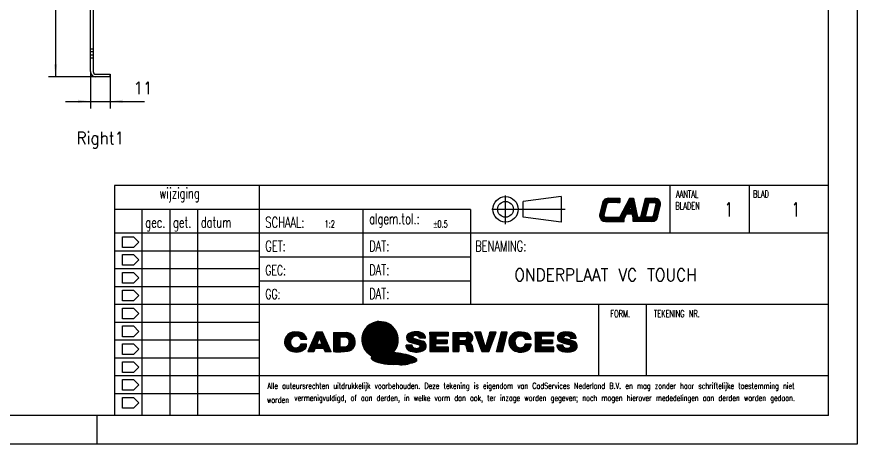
# Model space of a CAD drawing. Header units: millimetres. Extents: x 0 to 426, y 0 to 302.
# Drawn here: x 190.6 to 426, y 0 to 119.7 of the extents above; entities that cross this region are included whole.
import ezdxf

# ---------------------------------------------------------------- set-up
doc = ezdxf.new("R2010")
doc.units = ezdxf.units.MM
doc.linetypes.add('DASHED', pattern=[15, 7, -8])
for name, color, linetype in [('1', 7, 'Continuous'), ('KADER', 7, 'Continuous'), ('Line', 7, 'Continuous')]:
    doc.layers.add(name, color=color, linetype=linetype)
doc.styles.add('CONVERTER_11', font='txt.shx', dxfattribs={"width": 0.9})
doc.styles.add('CONVERTER_12', font='txt.shx', dxfattribs={"width": 0.675})
doc.dimstyles.new('ME10_DIM_11', dxfattribs={"dimtxt": 7, "dimasz": 7, "dimexe": 4, "dimexo": 0, "dimgap": 4, "dimtad": 1, "dimdsep": 46, "dimtxsty": 'CONVERTER_11', "dimsah": 1, "dimcen": 0.09, "dimclrd": 250, "dimclre": 250, "dimclrt": 5, "dimadec": 0, "dimazin": 0, "dimtfac": 1, "dimtdec": 4, "dimtix": 1, "dimtmove": 0, "dimatfit": 3, "dimfxl": 1, "dimtolj": 1, "dimtzin": 0, "dimarcsym": 0})
doc.dimstyles.new('ME10_DIM_12', dxfattribs={"dimtxt": 7, "dimasz": 7, "dimexe": 4, "dimexo": 0, "dimgap": 4, "dimtad": 1, "dimdec": 1, "dimdsep": 46, "dimtxsty": 'CONVERTER_11', "dimsah": 1, "dimcen": 0.09, "dimclrd": 250, "dimclre": 250, "dimclrt": 5, "dimadec": 0, "dimazin": 0, "dimtfac": 1, "dimtdec": 4, "dimtix": 1, "dimtmove": 0, "dimatfit": 3, "dimfxl": 1, "dimtolj": 1, "dimtzin": 0, "dimarcsym": 0})
doc.dimstyles.new('ME10_DIM_13', dxfattribs={"dimtxt": 7, "dimasz": 7, "dimexe": 4, "dimexo": 0, "dimgap": 4, "dimtad": 1, "dimdec": 1, "dimdsep": 46, "dimtxsty": 'CONVERTER_11', "dimsah": 1, "dimcen": 0.09, "dimclrd": 250, "dimclre": 250, "dimclrt": 5, "dimadec": 0, "dimazin": 0, "dimtfac": 1, "dimtdec": 4, "dimtix": 1, "dimtmove": 0, "dimatfit": 3, "dimfxl": 1, "dimtolj": 1, "dimtzin": 0, "dimarcsym": 0})
pattern_1 = [(45, (258.5479999999999, 21.13509292946159), (-0.0141421356237309, 0), [])]

# ---------------------------------------------------------------- blocks, each defined once
blk = doc.blocks.new('plaat_onder_1__2', base_point=(422.52518500899, 205.7262788431922))
at = {"color": 7, "linetype": 'Continuous'}
for p, q in [((424.02518500899, 410.8494541630275), (422.5251850089902, 410.849454163028)), ((422.52518500899, 359.3494541630276), (422.5251850089902, 410.849454163028)), ((424.02518500899, 410.8494541630275), (424.02518500899, 359.3494541630276)), ((422.52518500899, 357.8494541630275), (422.52518500899, 359.3494541630276)), ((422.52518500899, 355.8494541630276), (422.52518500899, 357.8494541630275)), ((424.02518500899, 359.3494541630276), (424.02518500899, 357.8494541630276)), ((424.02518500899, 357.8494541630276), (424.02518500899, 355.8494541630276)), ((422.52518500899, 354.3494541630276), (422.52518500899, 355.8494541630276)), ((422.52518500899, 290.3494541630275), (422.52518500899, 354.3494541630276)), ((424.02518500899, 355.8494541630276), (424.02518500899, 354.3494541630276)), ((424.02518500899, 354.3494541630276), (424.02518500899, 290.3494541630275)), ((422.52518500899, 288.8494541630276), (422.52518500899, 290.3494541630275)), ((422.52518500899, 286.8494541630276), (422.52518500899, 288.8494541630276)), ((424.02518500899, 290.3494541630275), (424.02518500899, 288.8494541630276)), ((424.02518500899, 288.8494541630276), (424.02518500899, 286.8494541630276)), ((422.52518500899, 285.3494541630275), (422.52518500899, 286.8494541630276)), ((422.52518500899, 221.3494541630276), (422.52518500899, 285.3494541630275)), ((424.02518500899, 286.8494541630276), (424.02518500899, 285.3494541630275)), ((424.02518500899, 285.3494541630275), (424.02518500899, 221.3494541630276)), ((422.5251850089901, 219.8494541630276), (422.52518500899, 221.3494541630276)), ((424.02518500899, 221.3494541630276), (424.02518500899, 219.8494541630276)), ((422.52518500899, 217.8494541630276), (422.5251850089901, 219.8494541630276)), ((422.52518500899, 216.3494541630276), (422.52518500899, 217.8494541630276)), ((424.02518500899, 219.8494541630276), (424.02518500899, 217.8494541630275)), ((424.02518500899, 217.8494541630275), (424.02518500899, 216.3494541630276)), ((422.5251850089901, 208.7262788431921), (422.52518500899, 216.3494541630276)), ((424.02518500899, 216.3494541630276), (424.02518500899, 208.7262788431922)), ((425.52518500899, 207.2262788431922), (433.525185008987, 207.2262788431922)), ((433.525185008987, 205.7262788431922), (433.525185008987, 207.2262788431922)), ((433.525185008987, 205.7262788431922), (425.52518500899, 205.7262788431922))]:
    blk.add_line(p, q, dxfattribs=at)
at = {"color": 1, "linetype": 'DASHED'}
for p, q in [((424.02518500899, 359.3494541630276), (422.52518500899, 359.3494541630276)), ((424.02518500899, 357.8494541630276), (422.52518500899, 357.8494541630275)), ((424.02518500899, 355.8494541630276), (422.52518500899, 355.8494541630276)), ((422.52518500899, 354.3494541630276), (424.02518500899, 354.3494541630276)), ((424.02518500899, 290.3494541630275), (422.52518500899, 290.3494541630275)), ((424.02518500899, 288.8494541630276), (422.52518500899, 288.8494541630276)), ((424.02518500899, 286.8494541630276), (422.52518500899, 286.8494541630276)), ((422.52518500899, 285.3494541630275), (424.02518500899, 285.3494541630275)), ((424.02518500899, 221.3494541630276), (422.52518500899, 221.3494541630276)), ((424.02518500899, 219.8494541630276), (422.5251850089901, 219.8494541630276)), ((424.02518500899, 217.8494541630275), (422.52518500899, 217.8494541630276)), ((422.52518500899, 216.3494541630276), (424.02518500899, 216.3494541630276))]:
    blk.add_line(p, q, dxfattribs=at)
at = {"color": 7, "linetype": 'Continuous'}
for radius, start in [(2.999999999999886, 180.0000000000022), (1.5, 180)]:
    blk.add_arc((425.52518500899, 208.7262788431922), radius, start, 270, dxfattribs=at)
blk = doc.blocks.new('*D14')
at = {"layer": '1', "color": 250, "linetype": 'Continuous'}
for p, q in [((422.5251850089901, 410.849454163028), (422.5251850089901, 424.709923002792)), ((424.02518500899, 410.8494541630275), (424.02518500899, 424.709923002792)), ((408.5251850089901, 420.709923002792), (422.5251850089901, 420.709923002792)), ((422.5251850089901, 420.709923002792), (424.02518500899, 420.709923002792)), ((424.02518500899, 420.709923002792), (443.849194710484, 420.709923002792))]:
    blk.add_line(p, q, dxfattribs=at)
at = {"layer": '1', "color": 250}
for points in [[(415.5251850089901, 419.7883555196802), (415.5251850089901, 421.6314904859037), (422.5251850089901, 420.709923002792)], [(431.02518500899, 421.6314904859037), (431.02518500899, 419.7883555196802), (424.02518500899, 420.709923002792)]]:
    blk.add_solid(points, dxfattribs=at)
at = {"layer": '1', "color": 5, "insert": (433.174194710484, 424.709923002792), "char_height": 7, "attachment_point": 7, "rotation": 0.00013888888888888892, "line_spacing_factor": 0.60024009603842, "style": 'CONVERTER_11'}
blk.add_mtext('1.5', dxfattribs=at)
blk = doc.blocks.new('*D15')
at = {"layer": '1', "color": 250, "linetype": 'Continuous'}
for p, q in [((422.5251850089901, 208.7262788431921), (422.5251850089901, 188.0481979155628)), ((433.525185008987, 207.2262788431922), (433.525185008987, 188.0481979155628)), ((408.5251850089901, 192.0481979155628), (422.5251850089901, 192.0481979155628)), ((422.5251850089901, 192.0481979155628), (433.525185008987, 192.0481979155628)), ((433.525185008987, 192.0481979155628), (452.825747974356, 192.0481979155628))]:
    blk.add_line(p, q, dxfattribs=at)
at = {"layer": '1', "color": 250}
for points in [[(415.5251850089901, 191.126630432451), (415.5251850089901, 192.9697653986746), (422.5251850089901, 192.0481979155628)], [(440.525185008987, 192.9697653986746), (440.525185008987, 191.126630432451), (433.525185008987, 192.0481979155628)]]:
    blk.add_solid(points, dxfattribs=at)
at = {"layer": '1', "color": 5, "insert": (446.525747974356, 196.0481979155628), "char_height": 7, "attachment_point": 7, "rotation": 0.00013888888888888892, "line_spacing_factor": 0.60024009603842, "style": 'CONVERTER_11'}
blk.add_mtext('11', dxfattribs=at)
blk = doc.blocks.new('*D16')
at = {"layer": '1', "color": 250, "linetype": 'Continuous'}
for p, q in [((422.5251850089901, 410.849454163028), (398.930041386612, 410.849454163028)), ((402.930041386612, 410.849454163028), (402.930041386612, 205.7262788431922)), ((425.52518500899, 205.7262788431922), (398.930041386612, 205.7262788431922))]:
    blk.add_line(p, q, dxfattribs=at)
at = {"layer": '1', "color": 250}
for points in [[(403.8516088697237, 403.849454163028), (402.0084739035003, 403.849454163028), (402.930041386612, 410.849454163028)], [(402.0084739035003, 212.7262788431922), (403.8516088697237, 212.7262788431922), (402.930041386612, 205.7262788431922)]]:
    blk.add_solid(points, dxfattribs=at)
at = {"layer": '1', "color": 5, "insert": (398.930041386612, 296.6503665031101), "char_height": 7, "attachment_point": 7, "rotation": 90, "line_spacing_factor": 0.60024009603842, "style": 'CONVERTER_11'}
blk.add_mtext('205.1', dxfattribs=at)
blk = doc.blocks.new('CSN_TitleBlock', base_point=(418, 8))
at = {"layer": '1', "linetype": 'Continuous'}
h = blk.add_hatch(dxfattribs=at)
h.set_pattern_fill('CUSTOM0', color=3, scale=0.01, angle=45, pattern_type=2)
h.set_pattern_definition([(45, (-759, 0), (-0.0141421356237309, 0), [])])
edge = h.paths.add_edge_path()
edge.add_line((366.7205640000001, 68.87855300000012), (365.397889, 63.58785500000002))
edge.add_line((365.397889, 63.58785500000002), (364.4302330000002, 63.58785500000002))
edge.add_line((364.4302330000002, 63.58785500000002), (363.3185299999999, 68.87855300000012))
edge.add_line((363.3185299999999, 68.87855300000012), (362.2861219999999, 68.87855300000012))
edge.add_line((362.2861219999999, 68.87855300000012), (359.546512, 63.58785500000002))
edge.add_line((359.546512, 63.58785500000002), (355.4767439999999, 63.58785500000002))
edge.add_arc((355.4767439999999, 63.99483200000012), 0.4069770000000972, 180, 270, ccw=False)
edge.add_line((355.0697669999998, 63.99483200000012), (355.883721, 67.2506460000001))
edge.add_arc((356.2906980000001, 67.2506460000001), 0.4069769999998982, 90, 180, ccw=False)
edge.add_line((356.2906980000001, 67.657623), (359.546512, 67.657623))
edge.add_line((359.546512, 67.657623), (359.546512, 68.87855300000012))
edge.add_line((359.546512, 68.87855300000012), (356.2906980000001, 68.87855300000012))
edge.add_arc((356.2906980000001, 67.2506460000001), 1.627907000000022, 90, 172.9685205498169)
edge.add_line((354.6750344163042, 67.4499256652185), (353.8851803213488, 64.29050828525553))
edge.add_arc((355.0697669999998, 63.99483200000012), 1.220929999999923, 165.985171642839, 180)
edge.add_arc((355.4767439999999, 63.99483200000012), 1.627906999999993, 180, 270)
edge.add_line((355.4767439999999, 62.36692500000001), (360.767442, 62.36692500000001))
edge.add_line((360.767442, 62.36692500000001), (360.767442, 63.2904970000001))
edge.add_line((360.767442, 63.2904970000001), (361.3428969999999, 64.4018090000001))
edge.add_line((361.3428969999999, 64.4018090000001), (363.0116090000003, 64.4018090000001))
edge.add_line((363.0116090000003, 64.4018090000001), (363.2093019999999, 63.46096700000001))
edge.add_line((363.2093019999999, 63.46096700000001), (363.2093019999999, 62.36692500000001))
edge.add_line((363.2093019999999, 62.36692500000001), (368.5000000000001, 62.36692500000001))
edge.add_arc((368.5000000000001, 63.99483200000012), 1.627907000000114, 270, 360)
edge.add_line((370.1279069999999, 63.99483200000012), (370.94186, 67.2506460000001))
edge.add_arc((369.313953, 67.2506460000001), 1.627906999999993, 0, 90)
edge.add_line((369.313953, 68.87855300000012), (366.7205640000001, 68.87855300000012))
edge = h.paths.add_edge_path(flags=16)
edge.add_line((369.313953, 67.657623), (367.6738370000002, 67.657623))
edge.add_line((367.6738370000002, 67.657623), (366.6563950000001, 63.58785500000002))
edge.add_line((366.6563950000001, 63.58785500000002), (368.5000000000001, 63.58785500000002))
edge.add_arc((368.5000000000001, 63.99483200000012), 0.4069770000001043, 270, 360)
edge.add_line((368.906977, 63.99483200000012), (369.7209300000001, 67.2506460000001))
edge.add_arc((369.313953, 67.2506460000001), 0.4069770000000972, 0, 90)
h.paths.add_polyline_path([(361.9751149999999, 65.62273900000002), (362.5299260000001, 66.69418200000013), (362.7550619999998, 65.62273900000002)], flags=16)
h = blk.add_hatch(dxfattribs=at)
h.set_pattern_fill('CUSTOM9', color=3, scale=0.01, angle=45, pattern_type=2)
h.set_pattern_definition(pattern_1)
edge = h.paths.add_edge_path()
edge.add_arc((292.5471032716993, 28.84657842174341), 5.568030452341604, 95.61439806588828, 132.9081836390698)
edge.add_arc((292.3825941910238, 29.28906024163085), 5.135116979741069, 134.9254433068171, 223.6148705651411)
edge.add_line((288.6648061985287, 25.74681817784098), (289.9449661985287, 24.78669817784098))
edge.add_line((289.9449661985287, 24.78669817784098), (289.9906861985287, 24.78669817784098))
edge.add_line((289.9906861985287, 24.78669817784098), (290.0821261985287, 24.74097817784098))
edge.add_line((290.0821261985287, 24.74097817784098), (289.8535261985287, 23.96373817784097))
edge.add_line((289.8535261985287, 23.96373817784097), (290.3107261985287, 23.50653817784097))
edge.add_arc((295.9234648967536, 36.70622681689427), 14.34345202043442, 246.9639531872385, 274.6139937311253)
edge.add_arc((298.4757627218933, 29.01212348625212), 6.749338254038089, 258.0415663055611, 292.4660391969522)
edge.add_arc((300.9942289571492, 25.38972921232373), 2.615415444811243, 271.3298109161947, 309.423059511476)
edge.add_line((302.6551261985287, 23.36937817784098), (302.6551261985287, 23.73513817784097))
edge.add_line((302.6551261985287, 23.73513817784097), (301.7407261985287, 24.42093817784097))
edge.add_arc((295.4140685724161, 8.336655744606686), 17.28382880354054, 68.52809735803741, 87.97193549841023)
edge.add_line((296.0257261985287, 25.60965817784097), (296.9401261985287, 27.02697817784098))
edge.add_arc((292.3803326129742, 29.25678149684357), 5.075799482278499, 333.9407152043585, 437.127550778937)
edge.add_line((293.5111261985287, 34.20501817784098), (292.0023661985288, 34.38789817784097))
h.paths.add_polyline_path([(289.8535261985287, 32.37621817784098), (289.7620861985287, 32.19333817784098), (289.9906861985287, 32.05617817784098)], flags=16)
h.paths.add_polyline_path([(289.5792061985287, 32.19333817784098), (289.4877661985287, 32.01045817784097), (289.6249261985287, 32.01045817784097), (289.6706461985287, 32.05617817784098)], flags=16)
h = blk.add_hatch(dxfattribs=at)
h.set_pattern_fill('CUSTOM12', color=3, scale=0.01, angle=45, pattern_type=2)
h.set_pattern_definition(pattern_1)
edge = h.paths.add_edge_path()
edge.add_arc((268.5353659632344, 28.55268147195862), 2.914113578946284, 93.34907214848451, 197.6924964792623)
edge.add_line((265.7590861985287, 27.66705817784097), (266.3077261985287, 26.79837817784098))
edge.add_arc((268.9127338114319, 29.6676768875184), 3.875427685899983, 227.7640060627314, 296.6518377808322)
edge.add_line((270.6511261985287, 26.20401817784098), (271.4283661985287, 26.84409817784097))
edge.add_arc((270.1253461985287, 27.89565817784098), 1.674407224661919, 321.0958615445957, 364.6986805172994)
edge.add_line((271.7941261985287, 28.03281817784098), (270.1482061985287, 28.03281817784098))
edge.add_line((270.1482061985287, 28.03281817784098), (269.8738861985287, 27.43845817784098))
edge.add_arc((268.7997730441664, 28.45304327851211), 1.477532400618856, 192.8572705729642, 316.6324920209164, ccw=False)
edge.add_line((267.3592861985287, 28.12425817784097), (267.3592861985287, 29.17581817784098))
edge.add_arc((268.8753865655014, 28.66975230628137), 1.598331313930575, 53.40827151644481, 161.5412769960751, ccw=False)
edge.add_line((269.8281661985287, 29.95305817784098), (270.1482061985287, 29.40441817784097))
edge.add_line((270.1482061985287, 29.40441817784097), (271.8398461985287, 29.40441817784097))
edge.add_arc((269.5184792076474, 29.02900000154919), 2.351527910411347, 9.186501230935498, 84.67467365140236)
edge.add_line((269.7367261985287, 31.37037817784098), (268.3651261985287, 31.46181817784098))
h = blk.add_hatch(dxfattribs=at)
h.set_pattern_fill('CUSTOM11', color=3, scale=0.01, angle=45, pattern_type=2)
h.set_pattern_definition(pattern_1)
h.paths.add_polyline_path([(274.5373261985287, 31.37037817784098), (272.1141661985287, 25.92969817784098), (273.8058061985287, 25.92969817784098), (274.2172861985287, 26.88981817784098), (276.5032861985287, 26.84409817784097), (276.9147661985287, 26.06685817784097), (276.9147661985287, 25.92969817784098), (278.6064061985287, 25.92969817784098), (278.6978461985287, 25.88397817784098), (276.2289661985287, 31.37037817784098)])
h.paths.add_polyline_path([(275.3602861985287, 29.77017817784098), (276.0460861985287, 27.94137817784097), (274.6744861985287, 27.94137817784097)], flags=16)
h = blk.add_hatch(dxfattribs=at)
h.set_pattern_fill('CUSTOM10', color=3, scale=0.01, angle=45, pattern_type=2)
h.set_pattern_definition(pattern_1)
edge = h.paths.add_edge_path()
edge.add_arc((282.9437168535504, 28.46516167129079), 2.434383660099397, 279.8767768413668, 356.27813395746534, ccw=False)
edge.add_arc((280.5723661985287, 48.79731817784067), 22.90091453584302, 266.9100579802286, 276.99496011856866, ccw=False)
edge.add_line((279.3379261985287, 25.92969817784098), (279.3379261985287, 31.32465817784097))
edge.add_line((279.3379261985287, 31.32465817784097), (282.9040861985287, 31.32465817784097))
edge.add_arc((282.694427341386, 28.63436274926955), 2.698452580530125, -6.965044760181627, 85.54385848518518, ccw=False)
edge = h.paths.add_edge_path(flags=16)
edge.add_arc((282.2673515643825, 28.62048744613364), 1.481344134091476, 280.5401698526711, 434.0072081595167)
edge.add_line((282.6754861985287, 30.04449817784097), (281.0752861985287, 30.04449817784097))
edge.add_line((281.0752861985287, 30.04449817784097), (281.0752861985287, 27.16413817784098))
edge.add_line((281.0752861985287, 27.16413817784098), (282.5383261985287, 27.16413817784098))
h = blk.add_hatch(dxfattribs=at)
h.set_pattern_fill('CUSTOM8', color=3, scale=0.01, angle=45, pattern_type=2)
h.set_pattern_definition(pattern_1)
edge = h.paths.add_edge_path()
edge.add_arc((302.4009767867641, 30.37395111901749), 4.585910387149114, 249.9178528475706, 299.60943053387894, ccw=False)
edge.add_arc((301.1103177369903, 27.52989817784097), 1.490348024965255, 171.176740973687, 259.0148926003635, ccw=False)
edge.add_line((299.6376061985287, 27.75849817784097), (301.3292461985287, 27.75849817784097))
edge.add_line((301.3292461985287, 27.75849817784097), (301.3292461985287, 27.57561817784098))
edge.add_arc((302.2172692754519, 27.79753602399482), 0.9153319155309939, 194.0309041911242, 277.3953418544567)
edge.add_arc((302.7026046600671, 27.72596663937945), 0.9133532007414316, 246.2727186514383, 341.6522592977296)
edge.add_line((303.5695261985287, 27.43845817784098), (303.3409261985287, 27.80421817784098))
edge.add_line((303.3409261985287, 27.80421817784098), (300.4605661985287, 28.67289817784097))
edge.add_arc((301.1221614926462, 29.83741347195862), 1.339329759033774, 143.2451539656261, 240.3978227156084, ccw=False)
edge.add_arc((302.0243980167106, 28.68588681420462), 2.777760595557605, 92.07944982307401, 135.3258420788829, ccw=False)
edge.add_arc((302.498200033115, 27.97111336581095), 3.537679770623, 57.624884160986426, 99.34745347004252, ccw=False)
edge.add_arc((303.7066861985287, 29.77017817784098), 1.372361788450959, -1.9091524329962226, 60.01836063115229, ccw=False)
edge.add_line((305.0782861985288, 29.72445817784098), (303.3866461985287, 29.72445817784098))
edge.add_arc((302.5879042183308, 29.54995263328653), 0.8175823726149768, 12.32407634129569, 94.90722002704005)
edge.add_arc((302.2019109691707, 29.70201762738223), 0.7340465842060996, 64.49653825692666, 160.0015090574733)
edge.add_line((301.5121261985287, 29.95305817784098), (301.6035661985287, 29.67873817784098))
edge.add_line((301.6035661985287, 29.67873817784098), (304.4382061985288, 28.85577817784098))
edge.add_arc((303.8823816271002, 27.5592896064124), 1.410611062642287, -56.214280176387206, 66.79444258712482, ccw=False)
h = blk.add_hatch(dxfattribs=at)
h.set_pattern_fill('CUSTOM7', color=3, scale=0.01, angle=45, pattern_type=2)
h.set_pattern_definition(pattern_1)
h.paths.add_polyline_path([(311.4790861985287, 30.22737817784098), (307.9586461985288, 30.22737817784098), (307.9586461985288, 29.26725817784099), (311.1590461985288, 29.26725817784099), (311.1590461985288, 28.16997817784097), (307.9586461985288, 28.16997817784097), (307.9586461985288, 27.16413817784099), (311.5705261985287, 27.16413817784099), (311.5705261985287, 25.92969817784099), (306.2670061985288, 25.92969817784099), (306.2670061985288, 31.37037817784098), (311.4790861985287, 31.37037817784098)])
h = blk.add_hatch(dxfattribs=at)
h.set_pattern_fill('CUSTOM6', color=3, scale=0.01, angle=45, pattern_type=2)
h.set_pattern_definition(pattern_1)
edge = h.paths.add_edge_path()
edge.add_arc((316.9291979467804, 29.80774531070809), 1.407911857558303, -33.1108681204164, 29.531046903928086, ccw=False)
edge.add_line((318.1084861985287, 29.03865817784099), (317.4684061985287, 28.39857817784097))
edge.add_arc((317.0093324280368, 27.23871424341477), 1.24741054714823, -7.648104702604485, 68.40635672533739, ccw=False)
edge.add_line((318.2456461985288, 27.07269817784099), (318.4742461985288, 25.92969817784099))
edge.add_line((318.4742461985288, 25.92969817784099), (316.8283261985287, 25.92969817784099))
edge.add_line((316.8283261985287, 25.92969817784099), (316.8283261985287, 26.06685817784098))
edge.add_line((316.8283261985287, 26.06685817784098), (316.4625661985287, 27.52989817784099))
edge.add_line((316.4625661985287, 27.52989817784099), (315.9596461985288, 27.89565817784099))
edge.add_line((315.9596461985288, 27.89565817784099), (314.4051661985287, 27.89565817784099))
edge.add_line((314.4051661985287, 27.89565817784099), (314.4051661985287, 25.92969817784099))
edge.add_line((314.4051661985287, 25.92969817784099), (312.7135261985287, 25.92969817784099))
edge.add_line((312.7135261985287, 25.92969817784099), (312.7135261985287, 31.32465817784099))
edge.add_line((312.7135261985287, 31.32465817784099), (316.6911661985287, 31.32465817784099))
edge.add_arc((316.5409433413862, 29.34563532069815), 1.984716195303743, 35.62535297911552, 85.65913993531831, ccw=False)
edge = h.paths.add_edge_path(flags=16)
edge.add_arc((316.0186484910188, 29.59118347428368), 0.6033291489386422, 277.443246094852, 438.1515575816199)
edge.add_line((316.1425261985287, 30.18165817784099), (314.4051661985287, 30.18165817784099))
edge.add_line((314.4051661985287, 30.18165817784099), (314.4051661985287, 28.99293817784098))
edge.add_line((314.4051661985287, 28.99293817784098), (316.0968061985287, 28.99293817784098))
h = blk.add_hatch(dxfattribs=at)
h.set_pattern_fill('CUSTOM5', color=3, scale=0.01, angle=45, pattern_type=2)
h.set_pattern_definition(pattern_1)
h.paths.add_polyline_path([(320.5773661985287, 31.37037817784098), (318.8400061985287, 31.37037817784098), (320.7602461985288, 26.11257817784099), (320.8974061985287, 25.92969817784099), (322.8176461985288, 25.92969817784099), (324.8750461985288, 31.37037817784098), (323.0919661985287, 31.37037817784098), (323.0919661985287, 31.23321817784098), (321.9489661985287, 27.39273817784099), (321.8118061985287, 27.39273817784099)])
h = blk.add_hatch(dxfattribs=at)
h.set_pattern_fill('CUSTOM4', color=3, scale=0.01, angle=45, pattern_type=2)
h.set_pattern_definition(pattern_1)
h.paths.add_polyline_path([(327.9840061985286, 31.37037817784098), (326.2923661985287, 31.37037817784098), (324.9207661985287, 25.88397817784099), (325.0122061985287, 25.92969817784099), (326.6581261985287, 25.92969817784099)])
h = blk.add_hatch(dxfattribs=at)
h.set_pattern_fill('CUSTOM3', color=3, scale=0.01, angle=45, pattern_type=2)
h.set_pattern_definition(pattern_1)
edge = h.paths.add_edge_path()
edge.add_arc((331.2249098226899, 28.66921603018998), 2.79289586247593, 90.83095403078983, 258.7801881537425)
edge.add_arc((331.7942960898329, 29.11065475392794), 3.369989702229859, 250.7183771532187, 315.596708326815)
edge.add_line((334.2019261985287, 26.75265817784099), (334.6134061985286, 27.57561817784098))
edge.add_arc((333.0360661985287, 27.96423817784098), 1.624508227125864, 346.1593045083433, 362.4195092166564)
edge.add_line((334.6591261985287, 28.03281817784098), (332.9674861985287, 28.03281817784098))
edge.add_line((332.9674861985287, 28.03281817784098), (332.7388861985287, 27.43845817784099))
edge.add_arc((331.6627036284352, 28.47399481335499), 1.493487545199006, 186.4146379533616, 316.1026811562477, ccw=False)
edge.add_arc((331.700935872947, 28.71617268946889), 1.576362476492259, 44.23755884065548, 195.039208535637, ccw=False)
edge.add_line((332.8303261985287, 29.81589817784099), (332.9674861985287, 29.40441817784098))
edge.add_line((332.9674861985287, 29.40441817784098), (334.7048461985288, 29.40441817784098))
edge.add_arc((332.4598958759483, 29.08798333913131), 2.26714202422423, 8.023215562293501, 80.59623004198201)
edge.add_line((332.8303261985287, 31.32465817784099), (331.1844061985286, 31.46181817784098))
h = blk.add_hatch(dxfattribs=at)
h.set_pattern_fill('CUSTOM2', color=3, scale=0.01, angle=45, pattern_type=2)
h.set_pattern_definition(pattern_1)
h.paths.add_polyline_path([(340.9684861985287, 30.22737817784098), (337.4937661985288, 30.22737817784098), (337.4937661985288, 29.26725817784099), (340.6941661985288, 29.26725817784099), (340.6941661985288, 28.16997817784097), (337.4937661985288, 28.16997817784097), (337.4937661985288, 27.16413817784099), (341.0599261985287, 27.16413817784099), (341.0599261985287, 25.92969817784099), (335.8021261985287, 25.92969817784099), (335.8021261985287, 31.37037817784098), (340.9684861985287, 31.37037817784098)])
h = blk.add_hatch(dxfattribs=at)
h.set_pattern_fill('CUSTOM1', color=3, scale=0.01, angle=45, pattern_type=2)
h.set_pattern_definition(pattern_1)
edge = h.paths.add_edge_path()
edge.add_arc((344.1540580904203, 29.01950520486802), 2.442357985787931, 89.65214221785712, 141.2745479058858)
edge.add_arc((343.3097926501413, 29.8254846294539), 1.283440625840488, 145.7712310588359, 239.5895359248086)
edge.add_arc((349.1666536985288, 44.40057817784097), 16.97818510765691, 247.4661813929794, 257.8257693344956)
edge.add_line((345.5862061985287, 27.80421817784098), (345.8148061985286, 27.52989817784099))
edge.add_arc((345.1852572097646, 27.55738154862748), 0.6301486054285715, 260.68741513124024, 357.5003026412266, ccw=False)
edge.add_arc((344.6572288072244, 28.09245296044962), 1.232873357204038, 219.919910164667, 290.21725547905385, ccw=False)
edge.add_line((343.7116861985287, 27.30129817784099), (343.5745261985287, 27.75849817784099))
edge.add_line((343.5745261985287, 27.75849817784099), (341.8371661985288, 27.75849817784099))
edge.add_arc((343.7802661985288, 27.87279817784099), 1.946458861625403, 183.3664606634298, 257.1062559551141)
edge.add_arc((344.7292943642091, 30.98757462754515), 5.199559573476318, 254.5703570163297, 288.8492710719495)
edge.add_arc((346.1033247641581, 27.50740938217117), 1.472659755433982, 281.9864072437876, 412.3181830387615)
edge.add_arc((341.5992074065824, 16.79720488925039), 13.04755734571267, 65.5309541326293, 79.6636376046585)
edge.add_line((343.9402861985287, 29.63301817784098), (343.7574061985287, 30.04449817784099))
edge.add_line((343.7574061985287, 30.04449817784099), (343.9860061985286, 30.27309817784099))
edge.add_arc((344.5850634588028, 28.90024557510126), 1.497863101199826, 52.603039174647506, 113.5745065873131, ccw=False)
edge.add_line((345.4947661985287, 30.09021817784098), (345.6319261985287, 29.72445817784099))
edge.add_line((345.6319261985287, 29.72445817784099), (347.3235661985288, 29.72445817784099))
edge.add_arc((345.4199763513302, 29.49931240534525), 1.916858086878173, 6.745282340542334, 90.49768706769642)
edge.add_line((345.4033261985287, 31.41609817784099), (344.1688861985287, 31.46181817784098))
at = {"color": 3, "linetype": 'Continuous'}
blk.add_line((218.000222, 72.444444), (218.000222, 8), dxfattribs=at)
at = {"color": 2, "linetype": 'Continuous'}
for p, q in [((317.722222, 65.7711110000001), (218.000222, 65.7711110000001)), ((220.256634, 55.11111100000002), (220.256634, 58.11111100000011)), ((220.256634, 58.11111100000011), (223.2566339999997, 58.11111100000011)), ((223.2566339999997, 58.11111100000011), (224.756634, 56.61111100000002)), ((224.756634, 56.61111100000002), (223.2566339999997, 55.11111100000002)), ((223.2566339999997, 55.11111100000002), (220.256634, 55.11111100000002)), ((220.256634, 50.11111100000002), (220.256634, 53.11111100000002)), ((220.256634, 53.11111100000002), (223.2566339999997, 53.11111100000002)), ((223.2566339999997, 53.11111100000002), (224.756634, 51.61111100000002)), ((223.2566339999997, 50.11111100000002), (220.256634, 50.11111100000002)), ((224.756634, 51.61111100000002), (223.2566339999997, 50.11111100000002)), ((220.256634, 45.11111100000002), (220.256634, 48.11111100000002)), ((220.256634, 48.11111100000002), (223.2566339999997, 48.11111100000002)), ((223.2566339999997, 48.11111100000002), (224.756634, 46.61111100000002)), ((223.2566339999997, 45.11111100000002), (220.256634, 45.11111100000002)), ((224.756634, 46.61111100000002), (223.2566339999997, 45.11111100000002)), ((220.256634, 40.11111100000002), (220.256634, 43.11111100000002)), ((220.256634, 43.11111100000002), (223.2566339999997, 43.11111100000002)), ((223.2566339999997, 43.11111100000002), (224.756634, 41.61111100000002)), ((223.2566339999997, 40.11111100000002), (220.256634, 40.11111100000002)), ((224.756634, 41.61111100000002), (223.2566339999997, 40.11111100000002)), ((220.256634, 35.11111100000002), (220.256634, 38.11111100000002)), ((220.256634, 38.11111100000002), (223.2566339999997, 38.11111100000002)), ((223.2566339999997, 38.11111100000002), (224.756634, 36.61111100000002)), ((224.756634, 36.61111100000002), (223.2566339999997, 35.11111100000002)), ((223.2566339999997, 35.11111100000002), (220.256634, 35.11111100000002)), ((220.256634, 30.11111100000002), (220.256634, 33.11111100000002)), ((220.256634, 33.11111100000002), (223.2566339999997, 33.11111100000002)), ((223.2566339999997, 33.11111100000002), (224.756634, 31.61111100000002)), ((224.756634, 31.61111100000002), (223.2566339999997, 30.11111100000002)), ((223.2566339999997, 30.11111100000002), (220.256634, 30.11111100000002)), ((220.256634, 25.11111100000002), (220.256634, 28.11111100000002)), ((220.256634, 28.11111100000002), (223.2566339999997, 28.11111100000002)), ((223.2566339999997, 28.11111100000002), (224.756634, 26.61111100000002)), ((224.756634, 26.61111100000002), (223.2566339999997, 25.11111100000002)), ((223.2566339999997, 25.11111100000002), (220.256634, 25.11111100000002)), ((220.256634, 20.11111100000002), (220.256634, 23.11111100000002)), ((220.256634, 23.11111100000002), (223.2566339999997, 23.11111100000002)), ((223.2566339999997, 23.11111100000002), (224.756634, 21.61111100000002)), ((224.756634, 21.61111100000002), (223.2566339999997, 20.11111100000002)), ((223.2566339999997, 20.11111100000002), (220.256634, 20.11111100000002)), ((220.256634, 15.11111100000002), (220.256634, 18.11111100000002)), ((220.256634, 18.11111100000002), (223.2566339999997, 18.11111100000002)), ((223.2566339999997, 18.11111100000002), (224.756634, 16.61111100000002)), ((224.756634, 16.61111100000002), (223.2566339999997, 15.11111100000002)), ((223.2566339999997, 15.11111100000002), (220.256634, 15.11111100000002)), ((220.256634, 10.11111100000002), (220.256634, 13.11111100000002)), ((220.256634, 13.11111100000002), (223.2566339999997, 13.11111100000002)), ((223.2566339999997, 13.11111100000002), (224.756634, 11.61111100000002)), ((223.2566339999997, 10.11111100000002), (220.256634, 10.11111100000002)), ((224.756634, 11.61111100000002), (223.2566339999997, 10.11111100000002))]:
    blk.add_line(p, q, dxfattribs=at)
at = {"color": 1, "linetype": 'Continuous'}
for p, q in [((258.5479999999999, 54.11111100000002), (218.000222, 54.11111100000002)), ((258.5479999999999, 49.11111100000002), (218.000222, 49.11111100000002)), ((258.5479999999999, 44.11111100000002), (218.000222, 44.11111100000002)), ((258.5479999999999, 39.11111100000002), (218.000222, 39.11111100000002)), ((258.5479999999999, 34.11111100000002), (218.000222, 34.11111100000002)), ((258.5479999999999, 29.11111100000011), (218.000222, 29.11111100000011)), ((258.5479999999999, 24.11111100000002), (218.000222, 24.11111100000002)), ((258.5479999999999, 19.11111100000002), (218.000222, 19.11111100000002)), ((258.5479999999999, 14.11111100000002), (218.000222, 14.11111100000002))]:
    blk.add_line(p, q, dxfattribs=at)
at = {"layer": 'KADER', "color": 3, "linetype": 'Continuous'}
for p, q in [((418, 72.444444), (218.000222, 72.444444)), ((356.2906980000001, 68.87855300000012), (359.546512, 68.87855300000012)), ((359.546512, 68.87855300000012), (359.546512, 67.657623)), ((359.546512, 63.58785500000002), (362.2861219999999, 68.87855300000012)), ((362.2861219999999, 68.87855300000012), (363.3185299999999, 68.87855300000012)), ((363.3185299999999, 68.87855300000012), (364.4302330000002, 63.58785500000002)), ((365.397889, 63.58785500000002), (366.7205640000001, 68.87855300000012)), ((366.7205640000001, 68.87855300000012), (369.313953, 68.87855300000012)), ((354.6750344163042, 67.4499256652185), (353.8851803213488, 64.29050828525553)), ((355.0697669999998, 63.99483200000012), (355.883721, 67.2506460000001)), ((359.546512, 67.657623), (356.2906980000001, 67.657623)), ((361.9751149999999, 65.62273900000002), (362.5299260000001, 66.69418200000013)), ((362.5299260000001, 66.69418200000013), (362.7550619999998, 65.62273900000002)), ((366.6563950000001, 63.58785500000002), (367.6738370000002, 67.657623)), ((367.6738370000002, 67.657623), (369.313953, 67.657623)), ((368.906977, 63.99483200000012), (369.7209300000001, 67.2506460000001)), ((370.1279069999999, 63.99483200000012), (370.94186, 67.2506460000001)), ((355.4767439999999, 63.58785500000002), (359.546512, 63.58785500000002)), ((360.767442, 63.2904970000001), (361.3428969999999, 64.4018090000001)), ((363.0116090000003, 64.4018090000001), (361.3428969999999, 64.4018090000001)), ((362.7550619999998, 65.62273900000002), (361.9751149999999, 65.62273900000002)), ((363.2093019999999, 63.46096700000001), (363.0116090000003, 64.4018090000001)), ((364.4302330000002, 63.58785500000002), (365.397889, 63.58785500000002)), ((368.5000000000001, 63.58785500000002), (366.6563950000001, 63.58785500000002)), ((355.4767439999999, 62.36692500000001), (360.767442, 62.36692500000001)), ((360.767442, 62.36692500000001), (360.767442, 63.2904970000001)), ((363.2093019999999, 62.36692500000001), (363.2093019999999, 63.46096700000001)), ((368.5000000000001, 62.36692500000001), (363.2093019999999, 62.36692500000001))]:
    blk.add_line(p, q, dxfattribs=at)
at = {"layer": 'KADER', "color": 2, "linetype": 'Continuous'}
for p, q in [((258.5479999999999, 8), (258.5479999999999, 72.444444)), ((343.0618190000001, 69.3436090000001), (332.3951519999999, 68.01027600000012)), ((343.0618190000001, 69.3436090000001), (343.0618190000001, 62.23249800000011)), ((332.3951519999999, 63.56583100000012), (332.3951519999999, 68.01027600000012)), ((287.6111110000001, 39.11111100000002), (287.6111110000001, 65.7711110000001)), ((317.722222, 65.7711110000001), (317.722222, 39.11111100000002)), ((343.0618190000001, 62.23249800000011), (332.3951519999999, 63.56583100000012)), ((418, 59.11111100000002), (317.722222, 59.11111100000002)), ((418, 39.11111100000002), (258.5479999999999, 39.11111100000002)), ((418, 19.11111100000002), (258.5479999999999, 19.11111100000002))]:
    blk.add_line(p, q, dxfattribs=at)
at = {"layer": 'KADER', "color": 1, "linetype": 'Continuous'}
for p, q in [((373.5555560000001, 72.444444), (373.5555560000001, 59.11111100000002)), ((395.777778, 72.444444), (395.777778, 59.11111100000002)), ((327.506264, 61.66786900000002), (327.506264, 69.69155700000002)), ((225.770222, 8), (225.770222, 65.94444400000012)), ((233.5480000000001, 8), (233.5480000000001, 65.94444400000012)), ((241.325778, 8), (241.325778, 65.94444400000012)), ((323.663868, 65.82915600000001), (344.189205, 65.82915600000001)), ((317.722222, 59.11111100000002), (218.000222, 59.11111100000002)), ((258.5000000000001, 52.444444), (317.722222, 52.444444)), ((258.5000000000001, 45.77777800000013), (317.722222, 45.77777800000013)), ((353.5555559999999, 39.11111100000002), (353.5555559999999, 19.11111100000002)), ((366.8888890000002, 39.11111100000002), (366.8888890000002, 19.11111100000002))]:
    blk.add_line(p, q, dxfattribs=at)
at = {"layer": 'KADER', "color": 2, "linetype": 'Continuous'}
for radius in [3.555556000000024, 2.222222000000102]:
    blk.add_circle((327.506264, 65.7880530000001), radius, dxfattribs=at)
at = {"layer": 'KADER', "color": 3, "linetype": 'Continuous'}
for centre, radius, start, end in [((356.2906980000001, 67.2506460000001), 1.627907000000022, 90, 172.9685205498169), ((369.313953, 67.2506460000001), 1.627906999999993, 0, 90), ((356.2906980000001, 67.2506460000001), 0.4069769999998982, 90, 180), ((369.313953, 67.2506460000001), 0.4069770000000972, 0, 90), ((355.0697669999998, 63.99483200000012), 1.220929999999923, 165.985171642839, 180), ((355.4767439999999, 63.99483200000012), 1.627906999999993, 180, 270), ((355.4767439999999, 63.99483200000012), 0.4069770000000972, 180, 270), ((368.5000000000001, 63.99483200000012), 1.627907000000114, 270, 0), ((368.5000000000001, 63.99483200000012), 0.4069770000001043, 270, 0)]:
    blk.add_arc(centre, radius, start, end, dxfattribs=at)
at = {"layer": 'Line', "color": 3, "linetype": 'Continuous'}
for p, q in [((293.5111261985287, 34.20501817784098), (292.0023661985288, 34.38789817784097)), ((269.7367261985287, 31.37037817784098), (268.3651261985287, 31.46181817784098)), ((274.5373261985287, 31.37037817784098), (272.1141661985287, 25.92969817784098)), ((276.2289661985287, 31.37037817784098), (274.5373261985287, 31.37037817784098)), ((278.6978461985287, 25.88397817784098), (276.2289661985287, 31.37037817784098)), ((279.3379261985287, 31.32465817784097), (282.9040861985287, 31.32465817784097)), ((279.3379261985287, 31.32465817784097), (279.3379261985287, 25.92969817784098)), ((289.5792061985287, 32.19333817784098), (289.4877661985287, 32.01045817784097)), ((289.4877661985287, 32.01045817784097), (289.6249261985287, 32.01045817784097)), ((289.6706461985287, 32.05617817784098), (289.5792061985287, 32.19333817784098)), ((289.6249261985287, 32.01045817784097), (289.6706461985287, 32.05617817784098)), ((289.8535261985287, 32.37621817784098), (289.7620861985287, 32.19333817784098)), ((289.7620861985287, 32.19333817784098), (289.9906861985287, 32.05617817784098)), ((289.9906861985287, 32.05617817784098), (289.8535261985287, 32.37621817784098)), ((290.0821261985287, 32.69625817784097), (290.0821261985287, 32.42193817784098)), ((290.2192861985287, 32.42193817784098), (290.0821261985287, 32.42193817784098)), ((290.0821261985287, 32.42193817784098), (290.2192861985287, 32.42193817784098)), ((290.2192861985287, 32.69625817784097), (290.2192861985287, 32.42193817784098)), ((306.2670061985288, 31.37037817784098), (306.2670061985288, 25.92969817784099)), ((306.2670061985288, 31.37037817784098), (311.4790861985287, 31.37037817784098)), ((311.4790861985287, 31.37037817784098), (311.4790861985287, 30.22737817784098)), ((312.7135261985287, 31.32465817784099), (312.7135261985287, 25.92969817784099)), ((312.7135261985287, 31.32465817784099), (316.6911661985287, 31.32465817784099)), ((318.8400061985287, 31.37037817784098), (320.7602461985288, 26.11257817784099)), ((320.5773661985287, 31.37037817784098), (318.8400061985287, 31.37037817784098)), ((321.8118061985287, 27.39273817784099), (320.5773661985287, 31.37037817784098)), ((323.0919661985287, 31.23321817784098), (321.9489661985287, 27.39273817784099)), ((322.8176461985288, 25.92969817784099), (324.8750461985288, 31.37037817784098)), ((324.8750461985288, 31.37037817784098), (323.0919661985287, 31.37037817784098)), ((323.0919661985287, 31.37037817784098), (323.0919661985287, 31.23321817784098)), ((326.2923661985287, 31.37037817784098), (324.9207661985287, 25.88397817784099)), ((327.9840061985286, 31.37037817784098), (326.2923661985287, 31.37037817784098)), ((326.6581261985287, 25.92969817784099), (327.9840061985286, 31.37037817784098)), ((332.8303261985287, 31.32465817784099), (331.1844061985286, 31.46181817784098)), ((335.8021261985287, 31.37037817784098), (335.8021261985287, 25.92969817784099)), ((335.8021261985287, 31.37037817784098), (340.9684861985287, 31.37037817784098)), ((340.9684861985287, 31.37037817784098), (340.9684861985287, 30.22737817784098)), ((345.4033261985287, 31.41609817784099), (344.1688861985287, 31.46181817784098)), ((267.3592861985287, 28.12425817784097), (267.3592861985287, 29.17581817784098)), ((269.8281661985287, 29.95305817784098), (270.1482061985287, 29.40441817784097)), ((270.1482061985287, 29.40441817784097), (271.8398461985287, 29.40441817784097)), ((274.6744861985287, 27.94137817784097), (275.3602861985287, 29.77017817784098)), ((275.3602861985287, 29.77017817784098), (276.0460861985287, 27.94137817784097)), ((281.0752861985287, 30.04449817784097), (282.6754861985287, 30.04449817784097)), ((281.0752861985287, 30.04449817784097), (281.0752861985287, 27.16413817784098)), ((300.4605661985287, 28.67289817784097), (303.3409261985287, 27.80421817784098)), ((301.5121261985287, 29.95305817784098), (301.6035661985287, 29.67873817784098)), ((301.6035661985287, 29.67873817784098), (304.4382061985288, 28.85577817784098)), ((305.0782861985288, 29.72445817784098), (303.3866461985287, 29.72445817784098)), ((311.4790861985287, 30.22737817784098), (307.9586461985288, 30.22737817784098)), ((307.9586461985288, 30.22737817784098), (307.9586461985288, 29.26725817784099)), ((307.9586461985288, 29.26725817784099), (311.1590461985288, 29.26725817784099)), ((311.1590461985288, 29.26725817784099), (311.1590461985288, 28.16997817784097)), ((314.4051661985287, 30.18165817784099), (314.4051661985287, 28.99293817784098)), ((314.4051661985287, 30.18165817784099), (316.1425261985287, 30.18165817784099)), ((316.0968061985287, 28.99293817784098), (314.4051661985287, 28.99293817784098)), ((318.1084861985287, 29.03865817784099), (317.4684061985287, 28.39857817784097)), ((332.8303261985287, 29.81589817784099), (332.9674861985287, 29.40441817784098)), ((332.9674861985287, 29.40441817784098), (334.7048461985288, 29.40441817784098)), ((340.9684861985287, 30.22737817784098), (337.4937661985288, 30.22737817784098)), ((337.4937661985288, 30.22737817784098), (337.4937661985288, 29.26725817784099)), ((337.4937661985288, 29.26725817784099), (340.6941661985288, 29.26725817784099)), ((340.6941661985288, 29.26725817784099), (340.6941661985288, 28.16997817784097)), ((343.7574061985287, 30.04449817784099), (343.9860061985286, 30.27309817784099)), ((343.9402861985287, 29.63301817784098), (343.7574061985287, 30.04449817784099)), ((345.4947661985287, 30.09021817784098), (345.6319261985287, 29.72445817784099)), ((345.6319261985287, 29.72445817784099), (347.3235661985288, 29.72445817784099)), ((265.7590861985287, 27.66705817784097), (266.3077261985287, 26.79837817784098)), ((270.1482061985287, 28.03281817784098), (269.8738861985287, 27.43845817784098)), ((271.7941261985287, 28.03281817784098), (270.1482061985287, 28.03281817784098)), ((270.6511261985287, 26.20401817784098), (271.4283661985287, 26.84409817784097)), ((272.1141661985287, 25.92969817784098), (273.8058061985287, 25.92969817784098)), ((273.8058061985287, 25.92969817784098), (274.2172861985287, 26.88981817784098)), ((274.2172861985287, 26.88981817784098), (276.5032861985287, 26.84409817784097)), ((276.0460861985287, 27.94137817784097), (274.6744861985287, 27.94137817784097)), ((276.5032861985287, 26.84409817784097), (276.9147661985287, 26.06685817784097)), ((276.9147661985287, 26.06685817784097), (276.9147661985287, 25.92969817784098)), ((276.9147661985287, 25.92969817784098), (278.6064061985287, 25.92969817784098)), ((278.6064061985287, 25.92969817784098), (278.6978461985287, 25.88397817784098)), ((282.5383261985287, 27.16413817784098), (281.0752861985287, 27.16413817784098)), ((296.0257261985287, 25.60965817784097), (296.9401261985287, 27.02697817784098)), ((301.3292461985287, 27.75849817784097), (299.6376061985287, 27.75849817784097)), ((301.3292461985287, 27.57561817784098), (301.3292461985287, 27.75849817784097)), ((303.3409261985287, 27.80421817784098), (303.5695261985287, 27.43845817784098)), ((306.2670061985288, 25.92969817784099), (311.5705261985287, 25.92969817784099)), ((307.9586461985288, 27.16413817784099), (307.9586461985288, 28.16997817784097)), ((307.9586461985288, 28.16997817784097), (311.1590461985288, 28.16997817784097)), ((311.5705261985287, 27.16413817784099), (307.9586461985288, 27.16413817784099)), ((311.5705261985287, 25.92969817784099), (311.5705261985287, 27.16413817784099)), ((312.7135261985287, 25.92969817784099), (314.4051661985287, 25.92969817784099)), ((315.9596461985288, 27.89565817784099), (314.4051661985287, 27.89565817784099)), ((314.4051661985287, 27.89565817784099), (314.4051661985287, 25.92969817784099)), ((316.4625661985287, 27.52989817784099), (315.9596461985288, 27.89565817784099)), ((316.8283261985287, 26.06685817784098), (316.4625661985287, 27.52989817784099)), ((316.8283261985287, 25.92969817784099), (316.8283261985287, 26.06685817784098)), ((318.4742461985288, 25.92969817784099), (316.8283261985287, 25.92969817784099)), ((318.2456461985288, 27.07269817784099), (318.4742461985288, 25.92969817784099)), ((320.7602461985288, 26.11257817784099), (320.8974061985287, 25.92969817784099)), ((320.8974061985287, 25.92969817784099), (322.8176461985288, 25.92969817784099)), ((321.9489661985287, 27.39273817784099), (321.8118061985287, 27.39273817784099)), ((324.9207661985287, 25.88397817784099), (325.0122061985287, 25.92969817784099)), ((325.0122061985287, 25.92969817784099), (326.6581261985287, 25.92969817784099)), ((332.9674861985287, 28.03281817784098), (332.7388861985287, 27.43845817784099)), ((334.6591261985287, 28.03281817784098), (332.9674861985287, 28.03281817784098)), ((334.2019261985287, 26.75265817784099), (334.6134061985286, 27.57561817784098)), ((335.8021261985287, 25.92969817784099), (341.0599261985287, 25.92969817784099)), ((337.4937661985288, 27.16413817784099), (337.4937661985288, 28.16997817784097)), ((337.4937661985288, 28.16997817784097), (340.6941661985288, 28.16997817784097)), ((341.0599261985287, 27.16413817784099), (337.4937661985288, 27.16413817784099)), ((341.0599261985287, 25.92969817784099), (341.0599261985287, 27.16413817784099)), ((343.5745261985287, 27.75849817784099), (341.8371661985288, 27.75849817784099)), ((343.7116861985287, 27.30129817784099), (343.5745261985287, 27.75849817784099)), ((345.5862061985287, 27.80421817784098), (345.8148061985286, 27.52989817784099)), ((288.6648061985287, 25.74681817784098), (289.9449661985287, 24.78669817784098)), ((290.0821261985287, 24.74097817784098), (289.8535261985287, 23.96373817784097)), ((289.8535261985287, 23.96373817784097), (290.3107261985287, 23.50653817784097)), ((289.9449661985287, 24.78669817784098), (289.9906861985287, 24.78669817784098)), ((289.9906861985287, 24.78669817784098), (290.0821261985287, 24.74097817784098)), ((302.6551261985287, 23.73513817784097), (301.7407261985287, 24.42093817784097)), ((302.6551261985287, 23.36937817784098), (302.6551261985287, 23.73513817784097))]:
    blk.add_line(p, q, dxfattribs=at)
for centre, radius, start, end in [((292.5471032716993, 28.84657842174341), 5.568030452341604, 95.61439806588828, 132.9081836390698), ((292.3803326129742, 29.25678149684357), 5.075799482278499, 333.9407152043585, 77.12755077893706), ((268.5353659632344, 28.55268147195862), 2.914113578946284, 93.34907214848451, 197.6924964792623), ((269.5184792076474, 29.02900000154919), 2.351527910411347, 9.1865012309355, 84.67467365140236), ((282.694427341386, 28.63436274926955), 2.698452580530125, 353.0349552398183, 85.54385848518523), ((292.3825941910238, 29.28906024163085), 5.135116979741069, 134.9254433068171, 223.6148705651411), ((301.1221614926462, 29.83741347195862), 1.339329759033774, 143.2451539656261, 240.3978227156084), ((302.0243980167106, 28.68588681420462), 2.777760595557605, 92.07944982307392, 135.3258420788829), ((302.498200033115, 27.97111336581095), 3.537679770623, 57.62488416098638, 99.34745347004248), ((303.7066861985287, 29.77017817784098), 1.372361788450959, 358.0908475670038, 60.01836063115235), ((316.5409433413862, 29.34563532069815), 1.984716195303743, 35.62535297911543, 85.65913993531832), ((331.2249098226899, 28.66921603018998), 2.79289586247593, 90.83095403078983, 258.7801881537425), ((332.4598958759483, 29.08798333913131), 2.26714202422423, 8.0232155622935, 80.59623004198201), ((344.1540580904203, 29.01950520486802), 2.442357985787931, 89.65214221785712, 141.2745479058858), ((345.4199763513302, 29.49931240534525), 1.916858086878173, 6.74528234054233, 90.49768706769642), ((268.8753865655014, 28.66975230628137), 1.598331313930575, 53.40827151644484, 161.5412769960751), ((282.2673515643825, 28.62048744613364), 1.481344134091476, 280.5401698526711, 74.00720815951672), ((282.9437168535504, 28.46516167129079), 2.434383660099397, 279.8767768413668, 356.2781339574653), ((302.2019109691707, 29.70201762738223), 0.7340465842060996, 64.49653825692666, 160.0015090574733), ((302.5879042183308, 29.54995263328653), 0.8175823726149768, 12.32407634129569, 94.90722002704005), ((303.8823816271002, 27.5592896064124), 1.410611062642287, 303.7857198236129, 66.79444258712476), ((316.0186484910188, 29.59118347428368), 0.6033291489386422, 277.443246094852, 78.15155758161995), ((317.0093324280368, 27.23871424341477), 1.24741054714823, 352.3518952973954, 68.40635672533737), ((316.9291979467804, 29.80774531070809), 1.407911857558303, 326.8891318795836, 29.53104690392809), ((331.700935872947, 28.71617268946889), 1.576362476492259, 44.23755884065553, 195.039208535637), ((331.6627036284352, 28.47399481335499), 1.493487545199006, 186.4146379533616, 316.1026811562477), ((343.3097926501413, 29.8254846294539), 1.283440625840488, 145.7712310588359, 239.5895359248086), ((349.1666536985288, 44.40057817784097), 16.97818510765691, 247.4661813929794, 257.8257693344956), ((341.5992074065824, 16.79720488925039), 13.04755734571267, 65.5309541326293, 79.6636376046585), ((344.5850634588028, 28.90024557510126), 1.497863101199826, 52.60303917464751, 113.5745065873131), ((346.1033247641581, 27.50740938217117), 1.472659755433982, 281.9864072437876, 52.31818303876145), ((268.9127338114319, 29.6676768875184), 3.875427685899983, 227.7640060627314, 296.6518377808322), ((268.7997730441664, 28.45304327851211), 1.477532400618856, 192.8572705729642, 316.6324920209164), ((270.1253461985287, 27.89565817784098), 1.674407224661919, 321.0958615445957, 4.69868051729942), ((280.5723661985287, 48.79731817784067), 22.90091453584302, 266.9100579802286, 276.9949601185686), ((301.1103177369903, 27.52989817784097), 1.490348024965255, 171.176740973687, 259.0148926003635), ((302.4009767867641, 30.37395111901749), 4.585910387149114, 249.9178528475706, 299.6094305338789), ((302.2172692754519, 27.79753602399482), 0.9153319155309939, 194.0309041911242, 277.3953418544567), ((302.7026046600671, 27.72596663937945), 0.9133532007414316, 246.2727186514383, 341.6522592977296), ((331.7942960898329, 29.11065475392794), 3.369989702229859, 250.7183771532187, 315.596708326815), ((333.0360661985287, 27.96423817784098), 1.624508227125864, 346.1593045083433, 2.41950921665635), ((343.7802661985288, 27.87279817784099), 1.946458861625403, 183.3664606634298, 257.1062559551141), ((344.7292943642091, 30.98757462754515), 5.199559573476318, 254.5703570163297, 288.8492710719495), ((344.6572288072244, 28.09245296044962), 1.232873357204038, 219.919910164667, 290.2172554790538), ((345.1852572097646, 27.55738154862748), 0.6301486054285715, 260.6874151312403, 357.5003026412266), ((295.4140685724161, 8.33665574460669), 17.28382880354054, 68.52809735803741, 87.97193549841023), ((295.9234648967536, 36.70622681689427), 14.34345202043442, 246.9639531872385, 274.6139937311253), ((298.4757627218933, 29.01212348625212), 6.749338254038089, 258.0415663055611, 292.4660391969522), ((300.9942289571492, 25.38972921232373), 2.615415444811243, 271.3298109161947, 309.423059511476)]:
    blk.add_arc(centre, radius, start, end, dxfattribs=at)
at = {"color": 3, "style": 'CONVERTER_12', "width": 0.675}
for p in [(388.8403319999999, 63.73198700000012), (407.6424560000002, 63.73198700000012)]:
    blk.add_text('1', height=4, dxfattribs=at).set_placement(p)
at = {"color": 1, "style": 'CONVERTER_12', "width": 0.675}
for s, p in [('get.', (234.3659820000001, 60.65202000000002)), ('gec.', (226.5959630000001, 60.65202000000002))]:
    blk.add_text(s, height=3, dxfattribs=at).set_placement(p)
at = {"layer": 'KADER', "color": 2, "char_height": 3.00000000000001, "attachment_point": 7, "style": 'CONVERTER_12'}
for s, insert in [('wijziging', (230.5754549999997, 67.81411700000012)), ('SCHAAL:', (260.239929, 60.65202000000002))]:
    blk.add_mtext(s, dxfattribs=dict(at, insert=insert))
at = {"layer": 'KADER', "color": 1, "attachment_point": 7, "style": 'CONVERTER_12'}
for s, insert, char_height in [('AANTAL', (375.2484129999999, 69.04844700000001), 2), ('BLAD', (396.822449, 69.06581100000002), 2), ('BLADEN', (375.0878300000001, 65.75322700000001), 2), ('FORM.', (356.8653560000001, 35.56720700000003), 2), ('TEKENING NR.', (369.088379, 35.56720700000003), 2), ('Alle auteursrechten uitdrukkelijk voorbehouden. Deze tekening is eigendom van CadServices Nederland B.V. en mag zonder haar schriftelijke toestemming niet', (260.8353269999999, 14.96103000000002), 1.667), ('worden', (260.6706539999999, 11.56935900000002), 1.667), ('vermenigvuldigd, of aan derden, in welke vorm dan ook, ter inzage worden gegeven; noch mogen hierover mededelingen aan derden worden gedaan.', (268.3525390000001, 11.55431400000012), 1.667)]:
    blk.add_mtext(s, dxfattribs=dict(at, insert=insert, char_height=char_height))
at = {"layer": 'KADER', "color": 1, "insert": (242.1437599999999, 60.65202000000002), "char_height": 3.00000000000003, "attachment_point": 7, "rotation": 359.99999699999296, "style": 'CONVERTER_12'}
blk.add_mtext('datum', dxfattribs=at)
at = {"layer": 'KADER', "color": 2, "attachment_point": 7, "style": 'CONVERTER_12'}
for s, insert, char_height, rotation in [('algem.tol.:', (289.3030400000001, 60.65202000000002), 3.00000000000021, 359.99999099997893), ('1:2', (276.8289973598041, 60.65202000000002), 2.0000000000001, 359.99999099997893), ('{\\Fgdt;`}0.5', (307.3030400000001, 60.65202000000002), 2.00000000000008, 359.99999099997893), ('GET:', (260.239929, 53.99201999999991), 3.00000000000002, 359.99999699999296), ('DAT:', (289.3030400000001, 53.99201999999991), 3.00000000000002, 359.99999699999296), ('BENAMING:', (319.0067750000002, 53.99201999999991), 3.00000000000002, 359.99999699999296), ('GEC:', (260.239929, 47.3320199999998), 2.80000000000002, 359.99999699999296), ('DAT:', (289.3030400000001, 47.32535400000005), 3.00000000000002, 359.99999699999296), ('GG:', (260.239929, 40.66535400000001), 2.80000000000002, 359.99999699999296), ('DAT:', (289.3030400000001, 40.65868800000018), 3.00000000000002, 359.99999699999296)]:
    blk.add_mtext(s, dxfattribs=dict(at, insert=insert, char_height=char_height, rotation=rotation))
blk = doc.blocks.new('_tb_frame_A3')
at = {"layer": 'KADER', "color": 1, "linetype": 'Continuous'}
for p, q in [((426, 302), (426, 0)), ((426, 0), (0, 0))]:
    blk.add_line(p, q, dxfattribs=at)
at = {"layer": 'KADER', "color": 3, "linetype": 'Continuous'}
for p, q in [((418, 8), (418, 294)), ((418, 8), (8, 8)), ((213, 8), (213, 0))]:
    blk.add_line(p, q, dxfattribs=at)
blk.add_blockref('CSN_TitleBlock', (418, 8))
at = {"layer": '1', "color": 5, "style": 'CONVERTER_11', "width": 0.9}
blk.add_text('ONDERPLAAT VC TOUCH', height=3.5, dxfattribs=at).set_placement((329.968275216429, 45.6813287585421))
blk = doc.blocks.new('Right1', base_point=(428.0000000394903, 308.00000045138))
blk.add_blockref('plaat_onder_1__2', (422.52518500899, 205.7262788431922))
at = {"layer": '1', "color": 5, "insert": (428.0000000394903, 175.0203112163026), "char_height": 7, "attachment_point": 2, "line_spacing_factor": 1.32052821128451, "style": 'CONVERTER_11'}
blk.add_mtext('Right1', dxfattribs=at)
at = {"layer": '1'}
for base, p1, p2, dimstyle, picture, middle in [((422.5251850089901, 420.709923002792), (424.02518500899, 410.8494541630275), (422.5251850089902, 410.849454163028), 'ME10_DIM_11', '*D14', (438.511694710484, 428.209923002792)), ((422.5251850089901, 192.0481979155628), (433.525185008987, 207.2262788431922), (422.5251850089901, 208.7262788431921), 'ME10_DIM_12', '*D15', (449.675747974356, 199.5481979155628))]:
    dim = blk.add_linear_dim(base=base, p1=p1, p2=p2, dimstyle=dimstyle, dxfattribs=at)
    dim.commit()
    dim.dimension.update_dxf_attribs({"geometry": picture, "text_midpoint": middle, "text_rotation": 0.00013888888889})
dim = blk.add_linear_dim(base=(402.930041386612, 410.849454163028), p1=(425.52518500899, 205.7262788431922), p2=(422.5251850089902, 410.849454163028), angle=90, dimstyle='ME10_DIM_13', dxfattribs=at)
dim.commit()
dim.dimension.update_dxf_attribs({"geometry": '*D16', "text_midpoint": (395.430041386612, 308.2878665031101), "text_rotation": 90})

msp = doc.modelspace()

# ---------------------------------------------------------------- block references
msp.add_blockref('_tb_frame_A3', (0, 0))
at = {"xscale": 0.5, "yscale": 0.5, "zscale": 0.5}
msp.add_blockref('Right1', (214.0000000197452, 154.00000022569), dxfattribs=at)

doc.saveas('drawing.dxf')
